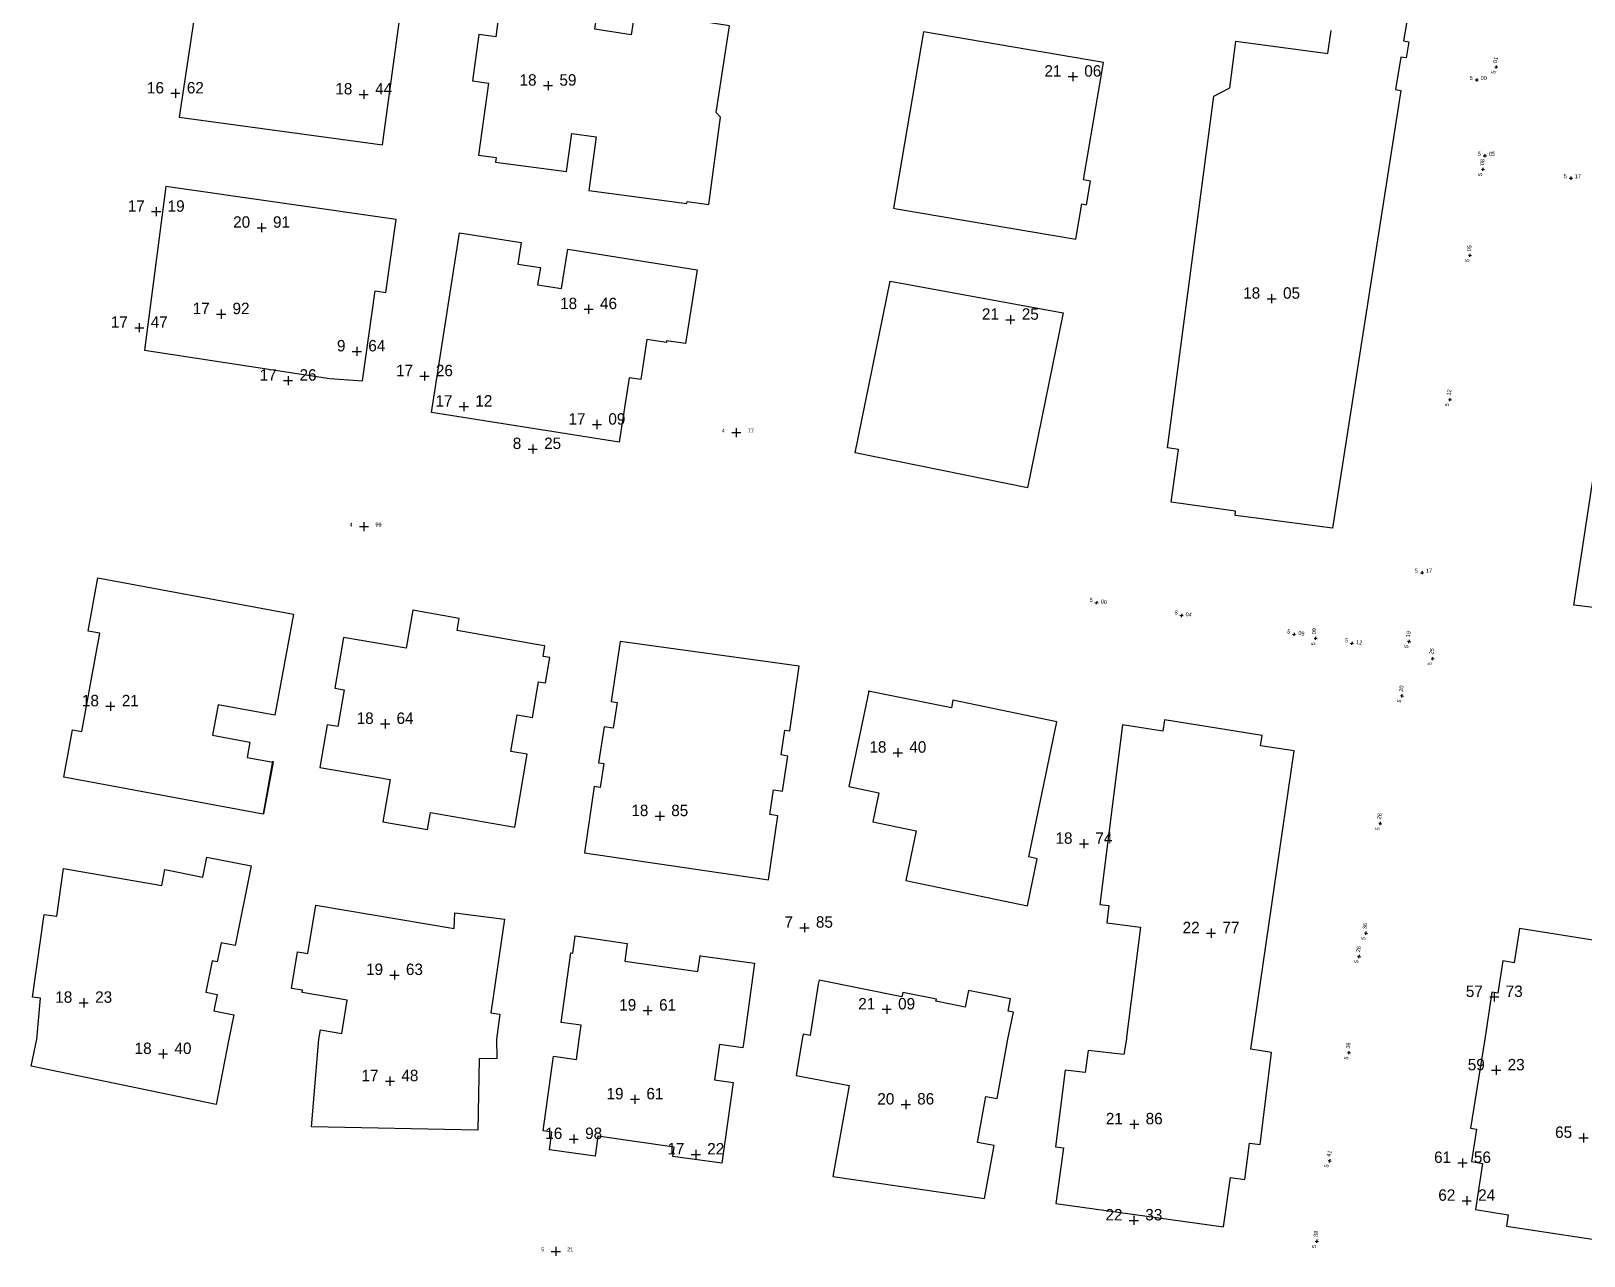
# Model space of a CAD drawing. Header units: inches. Extents: x 179019 to 255520, y 666000 to 809980.
# Drawn here: x 254717.2 to 254853.1, y 809351.7 to 809458.8 of the extents above; entities that cross this region are included whole.
import ezdxf
from ezdxf.enums import TextEntityAlignment as Align

# ---------------------------------------------------------------- set-up
doc = ezdxf.new("R2010")
doc.units = ezdxf.units.IN
doc.header["$MEASUREMENT"] = 0
for name, color, linetype in [('building levels', 6, 'Continuous'), ('orig buildings', 3, 'Continuous'), ('street levels', 5, 'Continuous')]:
    doc.layers.add(name, color=color, linetype=linetype)
doc.styles.add('hebtxt', font='hebtxt')

# ---------------------------------------------------------------- blocks, each defined once
blk = doc.blocks.new('1505')
for points in [[(-0.4, 0), (0.4, 0)], [(0, 0.4), (0, -0.4)]]:
    blk.add_lwpolyline(points)
at = {"style": 'hebtxt'}
blk.add_attdef('METER', text='', height=2, dxfattribs=at).set_placement((-1, 0), align=Align.RIGHT)
blk.add_attdef('CENTIMETER', (1, 0), '', height=2, dxfattribs=at)
blk = doc.blocks.new('1503')
for points in [[(-0.4, 0), (0.4, 0)], [(0, 0.4), (0, -0.4)]]:
    blk.add_lwpolyline(points)
at = {"style": 'hebtxt'}
blk.add_attdef('METER', text='', height=2, dxfattribs=at).set_placement((-1, 0), align=Align.RIGHT)
blk.add_attdef('CENTIMETER', (1, 0), '', height=2, dxfattribs=at)

msp = doc.modelspace()

# ---------------------------------------------------------------- linework, layer by layer
at = {"layer": 'orig buildings'}
for points, elevation in [([(254750, 809464.09), (254732.49, 809466.78), (254730.16, 809451.27), (254747.94, 809448.87)], 18.13), ([(254758.36, 809462.17), (254757.85, 809458.31), (254756.37, 809458.51), (254755.82, 809454.45), (254757.2, 809454.27), (254756.35, 809447.95), (254757.89, 809447.74), (254757.84, 809447.35), (254764.05, 809446.52), (254764.5, 809449.85), (254766.63, 809449.57), (254766, 809444.87), (254774.56, 809443.72), (254774.59, 809443.89), (254776.49, 809443.64), (254777.52, 809451.28), (254777.13, 809451.68), (254778.31, 809459.27), (254770.03, 809460.55), (254769.71, 809458.5), (254766.52, 809458.99), (254766.82, 809460.97), (254758.36, 809462.17)], 18.78), ([(254792.9, 809443.27), (254808.6, 809440.61), (254809.13, 809443.69), (254809.52, 809443.62), (254809.87, 809445.69), (254809.27, 809445.8), (254811.02, 809456.06), (254795.27, 809458.74), (254792.65, 809443.32), (254792.9, 809443.27)], 21.78), ([(254749.13, 809442.34), (254728.99, 809445.22), (254727.11, 809430.89), (254743.34, 809428.41), (254746.2, 809428.21), (254747.3, 809436.09), (254748.24, 809435.95)], 20.7), ([(254763.61, 809436.29), (254764.15, 809439.72), (254775.47, 809437.94), (254774.46, 809431.47), (254772.8, 809431.72), (254772.78, 809431.56), (254771.07, 809431.83), (254770.53, 809428.34), (254769.53, 809428.49), (254768.64, 809422.85), (254752.22, 809425.43), (254754.68, 809441.15), (254760.07, 809440.31), (254759.77, 809438.42), (254761.75, 809438.12), (254761.51, 809436.61)], 19.09), ([(254792.36, 809436.93), (254807.49, 809434.15), (254804.36, 809418.84), (254789.29, 809421.91), (254792.36, 809436.93)], 22.01), ([(254879.35, 809432.25), (254875.97, 809405.72), (254852.18, 809408.58), (254856.18, 809435.01)], 0.12), ([(254738.35, 809394.95), (254737.5, 809390.31), (254720.05, 809393.53), (254720.82, 809397.67), (254721.62, 809397.53), (254723.2, 809406.13), (254722.18, 809406.31), (254723.03, 809410.97), (254740.14, 809407.81), (254738.51, 809398.96), (254733.56, 809399.88), (254733.07, 809397.21), (254736.34, 809396.61), (254736.09, 809395.27), (254738.36, 809394.86), (254737.53, 809390.33)], 21.32), ([(254761.9, 809405.07), (254754.47, 809406.36), (254754.65, 809407.43), (254750.59, 809408.14), (254750.01, 809404.82), (254744.53, 809405.76), (254743.76, 809401.32), (254744.58, 809401.17), (254744.02, 809397.97), (254743.1, 809398.13), (254742.45, 809394.39), (254748.6, 809393.33), (254747.96, 809389.62), (254751.87, 809388.95), (254752.13, 809390.45), (254759.51, 809389.17), (254760.61, 809395.55), (254759.17, 809395.79), (254759.72, 809399), (254761.05, 809398.77), (254761.59, 809401.88), (254762.19, 809401.78), (254762.58, 809404), (254761.99, 809404.11), (254762.15, 809405.03), (254761.9, 809405.07)], 19.25), ([(254784.38, 809403.24), (254768.73, 809405.42), (254768.73, 809405.42), (254767.95, 809400.16), (254768.46, 809400.08), (254768.12, 809397.84), (254767.32, 809397.95), (254766.85, 809394.8), (254767.3, 809394.73), (254766.99, 809392.65), (254766.46, 809392.72), (254765.61, 809386.93), (254781.71, 809384.57), (254782.53, 809390.16), (254781.83, 809390.27), (254782.14, 809392.43), (254782.94, 809392.32), (254783.39, 809395.39), (254782.83, 809395.48), (254783.15, 809397.66), (254783.57, 809397.6), (254784.4, 809403.24), (254784.38, 809403.24)], 19.32), ([(254790.49, 809401.06), (254788.75, 809392.72), (254791.36, 809392.17), (254790.83, 809389.64), (254794.63, 809388.85), (254793.72, 809384.5), (254804.36, 809382.28), (254805.22, 809386.4), (254804.48, 809386.56), (254806.95, 809398.38), (254797.85, 809400.29), (254797.71, 809399.62), (254790.42, 809401.07), (254790.49, 809401.06)], 21.23), ([(254813.03, 809370.66), (254812.81, 809369.28), (254809.68, 809369.64), (254809.43, 809367.69), (254807.66, 809367.91), (254806.82, 809361.19), (254807.53, 809361.1), (254806.86, 809356.24), (254821.51, 809354.19), (254822.14, 809358.51), (254823.39, 809358.35), (254823.78, 809361.51), (254824.72, 809361.39), (254825.73, 809369.45), (254823.91, 809369.74), (254824.25, 809372.16), (254827.69, 809395.83), (254824.75, 809396.29), (254824.91, 809397.19), (254816.37, 809398.55), (254816.21, 809397.57), (254812.67, 809398.11), (254810.7, 809382.4), (254811.5, 809382.3), (254811.31, 809380.8), (254814.25, 809380.43), (254813.04, 809370.78)], 0.12), ([(254734.49, 809370.62), (254733.38, 809364.89), (254717.19, 809368.25), (254717.69, 809370.62), (254718.03, 809374.19), (254717.31, 809374.29), (254718.35, 809381.53), (254719.44, 809381.38), (254720.04, 809385.54), (254728.63, 809384.06), (254728.91, 809385.45), (254732.21, 809384.79), (254732.56, 809386.55), (254736.45, 809385.77), (254735.05, 809378.82), (254733.81, 809379.06), (254733.47, 809377.37), (254733.03, 809377.46), (254732.48, 809374.73), (254733.47, 809374.53), (254733.18, 809373.1), (254734.92, 809372.75)], 18.99), ([(254757.92, 809370.62), (254757.93, 809368.94), (254756.39, 809368.89), (254756.29, 809362.67), (254741.73, 809362.96), (254742.38, 809370.62), (254742.52, 809371.43), (254744.37, 809371.11), (254744.86, 809374.02), (254740.91, 809374.69), (254740.94, 809374.89), (254739.97, 809375.05), (254740.51, 809378.26), (254741.42, 809378.1), (254742.12, 809382.33), (254754.21, 809380.31), (254754.28, 809381.67), (254758.6, 809381.13), (254757.42, 809372.91), (254758.21, 809372.8), (254757.92, 809370.62)], 20.99), ([(254779.58, 809370.62), (254779.47, 809369.86), (254777.43, 809370.15), (254776.99, 809367.06), (254778.62, 809366.83), (254777.62, 809359.76), (254773.34, 809360.36), (254773.46, 809361.18), (254766.79, 809362.12), (254766.55, 809360.38), (254762.54, 809360.94), (254762.75, 809362.49), (254762, 809362.6), (254762.91, 809369.13), (254764.91, 809368.85), (254765.16, 809370.62), (254765.32, 809371.84), (254763.57, 809372.09), (254764.43, 809378.18), (254764.58, 809378.15), (254764.79, 809379.65), (254769.35, 809379), (254769.13, 809377.44), (254775.54, 809376.54), (254775.73, 809377.93), (254775.77, 809377.92), (254780.5, 809377.26)], 20.63), ([(254803.14, 809372.97), (254802.67, 809373.06), (254802.89, 809374.14), (254799.21, 809374.88), (254798.92, 809373.41), (254796.36, 809373.93), (254796.4, 809374.12), (254793.46, 809374.7), (254793.38, 809374.33), (254786.14, 809375.78), (254786.07, 809375.42), (254785.35, 809370.95), (254784.73, 809371.05), (254784.66, 809370.62), (254784.14, 809367.43), (254788.78, 809366.56), (254787.33, 809358.61), (254800.62, 809356.67), (254801.46, 809361.32), (254800, 809361.58), (254800.73, 809365.61), (254801.72, 809365.43), (254802.66, 809370.62)], 20.92)]:
    msp.add_lwpolyline(points, close=True, dxfattribs=dict(at, elevation=elevation))
at = {"layer": 'orig buildings', "elevation": 0.12}
msp.add_lwpolyline([(254837.93, 809461.86), (254837.26, 809457.95), (254837.73, 809457.86), (254837.5, 809456.46), (254837.02, 809456.53), (254836.58, 809453.7), (254837.04, 809453.63), (254831.07, 809415.33), (254824.37, 809416.19), (254822.53, 809416.43), (254822.58, 809416.8), (254816.93, 809417.61), (254817.59, 809422.2), (254816.61, 809422.34), (254820.67, 809453.13), (254822.07, 809453.84), (254822.61, 809457.92), (254830.66, 809456.85), (254830.93, 809458.86)], dxfattribs=at)
at = {"layer": 'orig buildings'}
msp.add_lwpolyline([(254854.39, 809379.2), (254847.43, 809380.3), (254846.96, 809377.31), (254845.97, 809377.46), (254845.52, 809374.65), (254845.01, 809374.73), (254844.37, 809370.62), (254843.14, 809362.82), (254843.65, 809362.74), (254843.21, 809359.91), (254844.19, 809359.75), (254843.56, 809355.71), (254846.42, 809355.26), (254846.27, 809354.27), (254860.17, 809352.15)], dxfattribs=at)

# ---------------------------------------------------------------- block references
at = {"layer": 'building levels'}
ref = msp.add_blockref('1505', (254808.34, 809454.83, 21.06), dxfattribs=at)
ref.add_attrib('METER', '21', dxfattribs={"layer": '0', "height": 1, "style": 'hebtxt'}).set_placement((254807.34, 809454.83, 21.06), align=Align.RIGHT)
ref.add_attrib('CENTIMETER', '06', (254809.34, 809454.83, 21.06), dxfattribs={"layer": '0', "height": 1, "style": 'hebtxt'})
ref = msp.add_blockref('1505', (254729.82, 809453.37, 16.62), dxfattribs=at)
ref.add_attrib('METER', '16', dxfattribs={"layer": '0', "height": 1, "style": 'hebtxt'}).set_placement((254728.82, 809453.36, 16.62), align=Align.RIGHT)
ref.add_attrib('CENTIMETER', '62', (254730.82, 809453.36, 16.62), dxfattribs={"layer": '0', "height": 1, "style": 'hebtxt'})
ref = msp.add_blockref('1505', (254746.3, 809453.28, 18.44), dxfattribs=at)
ref.add_attrib('METER', '18', dxfattribs={"layer": '0', "height": 1, "style": 'hebtxt'}).set_placement((254745.3, 809453.27, 18.44), align=Align.RIGHT)
ref.add_attrib('CENTIMETER', '44', (254747.3, 809453.27, 18.44), dxfattribs={"layer": '0', "height": 1, "style": 'hebtxt'})
ref = msp.add_blockref('1505', (254762.42, 809454.04, 18.59), dxfattribs=at)
ref.add_attrib('METER', '18', dxfattribs={"layer": '0', "height": 1, "style": 'hebtxt'}).set_placement((254761.42, 809454.04, 18.59), align=Align.RIGHT)
ref.add_attrib('CENTIMETER', '59', (254763.42, 809454.04, 18.59), dxfattribs={"layer": '0', "height": 1, "style": 'hebtxt'})
ref = msp.add_blockref('1505', (254728.14, 809443.02, 17.19), dxfattribs=at)
ref.add_attrib('METER', '17', dxfattribs={"layer": '0', "height": 1, "style": 'hebtxt'}).set_placement((254727.14, 809443.01, 17.19), align=Align.RIGHT)
ref.add_attrib('CENTIMETER', '19', (254729.14, 809443.01, 17.19), dxfattribs={"layer": '0', "height": 1, "style": 'hebtxt'})
ref = msp.add_blockref('1505', (254737.36, 809441.61, 20.91), dxfattribs=at)
ref.add_attrib('METER', '20', dxfattribs={"layer": '0', "height": 1, "style": 'hebtxt'}).set_placement((254736.36, 809441.61, 20.91), align=Align.RIGHT)
ref.add_attrib('CENTIMETER', '91', (254738.36, 809441.61, 20.91), dxfattribs={"layer": '0', "height": 1, "style": 'hebtxt'})
ref = msp.add_blockref('1505', (254825.73, 809435.4, 18.05), dxfattribs=at)
ref.add_attrib('METER', '18', dxfattribs={"layer": '0', "height": 1, "style": 'hebtxt'}).set_placement((254824.73, 809435.4, 18.05), align=Align.RIGHT)
ref.add_attrib('CENTIMETER', '05', (254826.73, 809435.4, 18.05), dxfattribs={"layer": '0', "height": 1, "style": 'hebtxt'})
ref = msp.add_blockref('1505', (254733.82, 809434.05, 17.92), dxfattribs=at)
ref.add_attrib('METER', '17', dxfattribs={"layer": '0', "height": 1, "style": 'hebtxt'}).set_placement((254732.82, 809434.05, 17.92), align=Align.RIGHT)
ref.add_attrib('CENTIMETER', '92', (254734.82, 809434.05, 17.92), dxfattribs={"layer": '0', "height": 1, "style": 'hebtxt'})
ref = msp.add_blockref('1505', (254765.97, 809434.49, 18.46), dxfattribs=at)
ref.add_attrib('METER', '18', dxfattribs={"layer": '0', "height": 1, "style": 'hebtxt'}).set_placement((254764.97, 809434.49, 18.46), align=Align.RIGHT)
ref.add_attrib('CENTIMETER', '46', (254766.97, 809434.49, 18.46), dxfattribs={"layer": '0', "height": 1, "style": 'hebtxt'})
ref = msp.add_blockref('1505', (254726.66, 809432.86, 17.47), dxfattribs=at)
ref.add_attrib('METER', '17', dxfattribs={"layer": '0', "height": 1, "style": 'hebtxt'}).set_placement((254725.66, 809432.86, 17.47), align=Align.RIGHT)
ref.add_attrib('CENTIMETER', '47', (254727.66, 809432.86, 17.47), dxfattribs={"layer": '0', "height": 1, "style": 'hebtxt'})
ref = msp.add_blockref('1505', (254802.87, 809433.56, 21.25), dxfattribs=at)
ref.add_attrib('METER', '21', dxfattribs={"layer": '0', "height": 1, "style": 'hebtxt'}).set_placement((254801.87, 809433.56, 21.25), align=Align.RIGHT)
ref.add_attrib('CENTIMETER', '25', (254803.87, 809433.56, 21.25), dxfattribs={"layer": '0', "height": 1, "style": 'hebtxt'})
ref = msp.add_blockref('1505', (254745.7, 809430.79, 9.64), dxfattribs=at)
ref.add_attrib('METER', '9', dxfattribs={"layer": '0', "height": 1, "style": 'hebtxt'}).set_placement((254744.7, 809430.79, 9.64), align=Align.RIGHT)
ref.add_attrib('CENTIMETER', '64', (254746.7, 809430.79, 9.64), dxfattribs={"layer": '0', "height": 1, "style": 'hebtxt'})
ref = msp.add_blockref('1505', (254751.61, 809428.63, 17.26), dxfattribs=at)
ref.add_attrib('METER', '17', dxfattribs={"layer": '0', "height": 1, "style": 'hebtxt'}).set_placement((254750.61, 809428.62, 17.26), align=Align.RIGHT)
ref.add_attrib('CENTIMETER', '26', (254752.61, 809428.62, 17.26), dxfattribs={"layer": '0', "height": 1, "style": 'hebtxt'})
ref = msp.add_blockref('1505', (254739.68, 809428.23, 17.26), dxfattribs=at)
ref.add_attrib('METER', '17', dxfattribs={"layer": '0', "height": 1, "style": 'hebtxt'}).set_placement((254738.68, 809428.23, 17.26), align=Align.RIGHT)
ref.add_attrib('CENTIMETER', '26', (254740.68, 809428.23, 17.26), dxfattribs={"layer": '0', "height": 1, "style": 'hebtxt'})
ref = msp.add_blockref('1505', (254755.06, 809425.96, 17.12), dxfattribs=at)
ref.add_attrib('METER', '17', dxfattribs={"layer": '0', "height": 1, "style": 'hebtxt'}).set_placement((254754.06, 809425.96, 17.12), align=Align.RIGHT)
ref.add_attrib('CENTIMETER', '12', (254756.06, 809425.96, 17.12), dxfattribs={"layer": '0', "height": 1, "style": 'hebtxt'})
ref = msp.add_blockref('1505', (254766.7, 809424.39, 17.09), dxfattribs=at)
ref.add_attrib('METER', '17', dxfattribs={"layer": '0', "height": 1, "style": 'hebtxt'}).set_placement((254765.7, 809424.38, 17.09), align=Align.RIGHT)
ref.add_attrib('CENTIMETER', '09', (254767.7, 809424.38, 17.09), dxfattribs={"layer": '0', "height": 1, "style": 'hebtxt'})
ref = msp.add_blockref('1505', (254761.08, 809422.25, 8.25), dxfattribs=at)
ref.add_attrib('METER', '8', dxfattribs={"layer": '0', "height": 1, "style": 'hebtxt'}).set_placement((254760.08, 809422.25, 8.25), align=Align.RIGHT)
ref.add_attrib('CENTIMETER', '25', (254762.08, 809422.25, 8.25), dxfattribs={"layer": '0', "height": 1, "style": 'hebtxt'})
ref = msp.add_blockref('1505', (254724.13, 809399.74, 18.21), dxfattribs=at)
ref.add_attrib('METER', '18', dxfattribs={"layer": '0', "height": 1, "style": 'hebtxt'}).set_placement((254723.13, 809399.74, 18.21), align=Align.RIGHT)
ref.add_attrib('CENTIMETER', '21', (254725.13, 809399.74, 18.21), dxfattribs={"layer": '0', "height": 1, "style": 'hebtxt'})
ref = msp.add_blockref('1505', (254748.17, 809398.2, 18.64), dxfattribs=at)
ref.add_attrib('METER', '18', dxfattribs={"layer": '0', "height": 1, "style": 'hebtxt'}).set_placement((254747.17, 809398.2, 18.64), align=Align.RIGHT)
ref.add_attrib('CENTIMETER', '64', (254749.17, 809398.2, 18.64), dxfattribs={"layer": '0', "height": 1, "style": 'hebtxt'})
ref = msp.add_blockref('1505', (254793.03, 809395.68, 18.4), dxfattribs=at)
ref.add_attrib('METER', '18', dxfattribs={"layer": '0', "height": 1, "style": 'hebtxt'}).set_placement((254792.03, 809395.68, 18.4), align=Align.RIGHT)
ref.add_attrib('CENTIMETER', '40', (254794.03, 809395.68, 18.4), dxfattribs={"layer": '0', "height": 1, "style": 'hebtxt'})
ref = msp.add_blockref('1505', (254772.2, 809390.13, 18.85), dxfattribs=at)
ref.add_attrib('METER', '18', dxfattribs={"layer": '0', "height": 1, "style": 'hebtxt'}).set_placement((254771.2, 809390.13, 18.85), align=Align.RIGHT)
ref.add_attrib('CENTIMETER', '85', (254773.2, 809390.13, 18.85), dxfattribs={"layer": '0', "height": 1, "style": 'hebtxt'})
ref = msp.add_blockref('1505', (254809.31, 809387.72, 18.74), dxfattribs=at)
ref.add_attrib('METER', '18', dxfattribs={"layer": '0', "height": 1, "style": 'hebtxt'}).set_placement((254808.31, 809387.71, 18.74), align=Align.RIGHT)
ref.add_attrib('CENTIMETER', '74', (254810.31, 809387.71, 18.74), dxfattribs={"layer": '0', "height": 1, "style": 'hebtxt'})
ref = msp.add_blockref('1505', (254784.86, 809380.37, 7.85), dxfattribs=at)
ref.add_attrib('METER', '7', dxfattribs={"layer": '0', "height": 1, "style": 'hebtxt'}).set_placement((254783.86, 809380.37, 7.85), align=Align.RIGHT)
ref.add_attrib('CENTIMETER', '85', (254785.86, 809380.37, 7.85), dxfattribs={"layer": '0', "height": 1, "style": 'hebtxt'})
ref = msp.add_blockref('1505', (254820.43, 809379.89, 22.77), dxfattribs=at)
ref.add_attrib('METER', '22', dxfattribs={"layer": '0', "height": 1, "style": 'hebtxt'}).set_placement((254819.43, 809379.89, 22.77), align=Align.RIGHT)
ref.add_attrib('CENTIMETER', '77', (254821.43, 809379.89, 22.77), dxfattribs={"layer": '0', "height": 1, "style": 'hebtxt'})
ref = msp.add_blockref('1505', (254748.99, 809376.23, 19.63), dxfattribs=at)
ref.add_attrib('METER', '19', dxfattribs={"layer": '0', "height": 1, "style": 'hebtxt'}).set_placement((254747.99, 809376.23, 19.63), align=Align.RIGHT)
ref.add_attrib('CENTIMETER', '63', (254749.99, 809376.23, 19.63), dxfattribs={"layer": '0', "height": 1, "style": 'hebtxt'})
ref = msp.add_blockref('1505', (254845.21, 809374.31, 57.73), dxfattribs=at)
ref.add_attrib('METER', '57', dxfattribs={"layer": '0', "height": 1, "style": 'hebtxt'}).set_placement((254844.21, 809374.31, 57.73), align=Align.RIGHT)
ref.add_attrib('CENTIMETER', '73', (254846.21, 809374.31, 57.73), dxfattribs={"layer": '0', "height": 1, "style": 'hebtxt'})
ref = msp.add_blockref('1505', (254721.8, 809373.8, 18.23), dxfattribs=at)
ref.add_attrib('METER', '18', dxfattribs={"layer": '0', "height": 1, "style": 'hebtxt'}).set_placement((254720.8, 809373.8, 18.23), align=Align.RIGHT)
ref.add_attrib('CENTIMETER', '23', (254722.8, 809373.8, 18.23), dxfattribs={"layer": '0', "height": 1, "style": 'hebtxt'})
ref = msp.add_blockref('1505', (254771.14, 809373.12, 19.61), dxfattribs=at)
ref.add_attrib('METER', '19', dxfattribs={"layer": '0', "height": 1, "style": 'hebtxt'}).set_placement((254770.14, 809373.12, 19.61), align=Align.RIGHT)
ref.add_attrib('CENTIMETER', '61', (254772.14, 809373.12, 19.61), dxfattribs={"layer": '0', "height": 1, "style": 'hebtxt'})
ref = msp.add_blockref('1505', (254792.05, 809373.23, 21.09), dxfattribs=at)
ref.add_attrib('METER', '21', dxfattribs={"layer": '0', "height": 1, "style": 'hebtxt'}).set_placement((254791.05, 809373.22, 21.09), align=Align.RIGHT)
ref.add_attrib('CENTIMETER', '09', (254793.05, 809373.22, 21.09), dxfattribs={"layer": '0', "height": 1, "style": 'hebtxt'})
ref = msp.add_blockref('1505', (254728.74, 809369.33, 18.4), dxfattribs=at)
ref.add_attrib('METER', '18', dxfattribs={"layer": '0', "height": 1, "style": 'hebtxt'}).set_placement((254727.74, 809369.32, 18.4), align=Align.RIGHT)
ref.add_attrib('CENTIMETER', '40', (254729.74, 809369.32, 18.4), dxfattribs={"layer": '0', "height": 1, "style": 'hebtxt'})
ref = msp.add_blockref('1505', (254845.38, 809367.9, 59.23), dxfattribs=at)
ref.add_attrib('METER', '59', dxfattribs={"layer": '0', "height": 1, "style": 'hebtxt'}).set_placement((254844.38, 809367.89, 59.23), align=Align.RIGHT)
ref.add_attrib('CENTIMETER', '23', (254846.38, 809367.89, 59.23), dxfattribs={"layer": '0', "height": 1, "style": 'hebtxt'})
ref = msp.add_blockref('1505', (254748.59, 809366.94, 17.48), dxfattribs=at)
ref.add_attrib('METER', '17', dxfattribs={"layer": '0', "height": 1, "style": 'hebtxt'}).set_placement((254747.59, 809366.94, 17.48), align=Align.RIGHT)
ref.add_attrib('CENTIMETER', '48', (254749.59, 809366.94, 17.48), dxfattribs={"layer": '0', "height": 1, "style": 'hebtxt'})
ref = msp.add_blockref('1505', (254770.03, 809365.36, 19.61), dxfattribs=at)
ref.add_attrib('METER', '19', dxfattribs={"layer": '0', "height": 1, "style": 'hebtxt'}).set_placement((254769.03, 809365.35, 19.61), align=Align.RIGHT)
ref.add_attrib('CENTIMETER', '61', (254771.03, 809365.35, 19.61), dxfattribs={"layer": '0', "height": 1, "style": 'hebtxt'})
ref = msp.add_blockref('1505', (254793.72, 809364.9, 20.86), dxfattribs=at)
ref.add_attrib('METER', '20', dxfattribs={"layer": '0', "height": 1, "style": 'hebtxt'}).set_placement((254792.72, 809364.9, 20.86), align=Align.RIGHT)
ref.add_attrib('CENTIMETER', '86', (254794.72, 809364.9, 20.86), dxfattribs={"layer": '0', "height": 1, "style": 'hebtxt'})
ref = msp.add_blockref('1505', (254813.71, 809363.17, 21.86), dxfattribs=at)
ref.add_attrib('METER', '21', dxfattribs={"layer": '0', "height": 1, "style": 'hebtxt'}).set_placement((254812.71, 809363.17, 21.86), align=Align.RIGHT)
ref.add_attrib('CENTIMETER', '86', (254814.71, 809363.17, 21.86), dxfattribs={"layer": '0', "height": 1, "style": 'hebtxt'})
ref = msp.add_blockref('1505', (254853.02, 809361.98, 65.83), dxfattribs=at)
ref.add_attrib('METER', '65', dxfattribs={"layer": '0', "height": 1, "style": 'hebtxt'}).set_placement((254852.02, 809361.98, 65.83), align=Align.RIGHT)
ref.add_attrib('CENTIMETER', '83', (254854.02, 809361.98, 65.83), dxfattribs={"layer": '0', "height": 1, "style": 'hebtxt'})
ref = msp.add_blockref('1505', (254764.67, 809361.88, 16.98), dxfattribs=at)
ref.add_attrib('METER', '16', dxfattribs={"layer": '0', "height": 1, "style": 'hebtxt'}).set_placement((254763.67, 809361.88, 16.98), align=Align.RIGHT)
ref.add_attrib('CENTIMETER', '98', (254765.67, 809361.88, 16.98), dxfattribs={"layer": '0', "height": 1, "style": 'hebtxt'})
ref = msp.add_blockref('1505', (254775.35, 809360.53, 17.22), dxfattribs=at)
ref.add_attrib('METER', '17', dxfattribs={"layer": '0', "height": 1, "style": 'hebtxt'}).set_placement((254774.35, 809360.53, 17.22), align=Align.RIGHT)
ref.add_attrib('CENTIMETER', '22', (254776.35, 809360.53, 17.22), dxfattribs={"layer": '0', "height": 1, "style": 'hebtxt'})
ref = msp.add_blockref('1505', (254842.43, 809359.79, 61.56), dxfattribs=at)
ref.add_attrib('METER', '61', dxfattribs={"layer": '0', "height": 1, "style": 'hebtxt'}).set_placement((254841.43, 809359.79, 61.56), align=Align.RIGHT)
ref.add_attrib('CENTIMETER', '56', (254843.43, 809359.79, 61.56), dxfattribs={"layer": '0', "height": 1, "style": 'hebtxt'})
ref = msp.add_blockref('1505', (254842.8, 809356.48, 62.24), dxfattribs=at)
ref.add_attrib('METER', '62', dxfattribs={"layer": '0', "height": 1, "style": 'hebtxt'}).set_placement((254841.8, 809356.48, 62.24), align=Align.RIGHT)
ref.add_attrib('CENTIMETER', '24', (254843.8, 809356.48, 62.24), dxfattribs={"layer": '0', "height": 1, "style": 'hebtxt'})
ref = msp.add_blockref('1505', (254813.68, 809354.76, 22.33), dxfattribs=at)
ref.add_attrib('METER', '22', dxfattribs={"layer": '0', "height": 1, "style": 'hebtxt'}).set_placement((254812.68, 809354.76, 22.33), align=Align.RIGHT)
ref.add_attrib('CENTIMETER', '33', (254814.68, 809354.76, 22.33), dxfattribs={"layer": '0', "height": 1, "style": 'hebtxt'})
at = {"layer": 'street levels'}
ref = msp.add_blockref('1503', (254845.39, 809455.67, 5.14), dxfattribs=dict(at, xscale=0.35, yscale=0.35, zscale=0.35, rotation=81.28323245704455))
ref.add_attrib('METER', '5', dxfattribs={"layer": '0', "height": 0.35, "rotation": 81.2832, "style": 'hebtxt'}).set_placement((254845.34, 809455.32, 5.14), align=Align.RIGHT)
ref.add_attrib('CENTIMETER', '01', (254845.44, 809456.01, 5.14), dxfattribs={"layer": '0', "height": 0.35, "rotation": 81.2832, "style": 'hebtxt'})
ref = msp.add_blockref('1503', (254843.67, 809454.54, 4.9), dxfattribs=dict(at, xscale=0.35, yscale=0.35, zscale=0.35, rotation=0.017923327885357))
ref.add_attrib('METER', '5', dxfattribs={"layer": '0', "height": 0.35, "rotation": 0.0179, "style": 'hebtxt'}).set_placement((254843.32, 809454.54, 4.9), align=Align.RIGHT)
ref.add_attrib('CENTIMETER', '00', (254844.02, 809454.54, 4.9), dxfattribs={"layer": '0', "height": 0.35, "rotation": 0.0179, "style": 'hebtxt'})
ref = msp.add_blockref('1503', (254844.22, 809446.72, 5.2), dxfattribs=dict(at, xscale=0.35, yscale=0.35, zscale=0.35, rotation=80.96674631461501))
ref.add_attrib('METER', '5', dxfattribs={"layer": '0', "height": 0.35, "rotation": 80.9667, "style": 'hebtxt'}).set_placement((254844.17, 809446.37, 5.2), align=Align.RIGHT)
ref.add_attrib('CENTIMETER', '08', (254844.28, 809447.06, 5.2), dxfattribs={"layer": '0', "height": 0.35, "rotation": 80.9667, "style": 'hebtxt'})
ref = msp.add_blockref('1503', (254844.39, 809447.91, 4.95), dxfattribs=dict(at, xscale=0.35, yscale=0.35, zscale=0.35, rotation=0.017923327885357))
ref.add_attrib('METER', '5', dxfattribs={"layer": '0', "height": 0.35, "rotation": 0.0179, "style": 'hebtxt'}).set_placement((254844.04, 809447.9, 4.95), align=Align.RIGHT)
ref.add_attrib('CENTIMETER', '05', (254844.74, 809447.9, 4.95), dxfattribs={"layer": '0', "height": 0.35, "rotation": 0.0179, "style": 'hebtxt'})
ref = msp.add_blockref('1503', (254851.9, 809445.94, 5.3), dxfattribs=dict(at, xscale=0.35, yscale=0.35, zscale=0.35, rotation=0.017923327144023))
ref.add_attrib('METER', '5', dxfattribs={"layer": '0', "height": 0.35, "rotation": 0.0179, "style": 'hebtxt'}).set_placement((254851.55, 809445.94, 5.3), align=Align.RIGHT)
ref.add_attrib('CENTIMETER', '17', (254852.25, 809445.94, 5.3), dxfattribs={"layer": '0', "height": 0.35, "rotation": 0.0179, "style": 'hebtxt'})
ref = msp.add_blockref('1503', (254843.09, 809439.19, 5.18), dxfattribs=dict(at, xscale=0.35, yscale=0.35, zscale=0.35, rotation=80.96674631502668))
ref.add_attrib('METER', '5', dxfattribs={"layer": '0', "height": 0.35, "rotation": 80.9667, "style": 'hebtxt'}).set_placement((254843.04, 809438.84, 5.18), align=Align.RIGHT)
ref.add_attrib('CENTIMETER', '05', (254843.15, 809439.53, 5.18), dxfattribs={"layer": '0', "height": 0.35, "rotation": 80.9667, "style": 'hebtxt'})
ref = msp.add_blockref('1503', (254841.33, 809426.57, 5.25), dxfattribs=dict(at, xscale=0.35, yscale=0.35, zscale=0.35, rotation=80.96674631461501))
ref.add_attrib('METER', '5', dxfattribs={"layer": '0', "height": 0.35, "rotation": 80.9667, "style": 'hebtxt'}).set_placement((254841.27, 809426.22, 5.25), align=Align.RIGHT)
ref.add_attrib('CENTIMETER', '12', (254841.38, 809426.91, 5.25), dxfattribs={"layer": '0', "height": 0.35, "rotation": 80.9667, "style": 'hebtxt'})
ref = msp.add_blockref('1503', (254778.89, 809423.68, 4.77), dxfattribs=at)
ref.add_attrib('METER', '4', dxfattribs={"layer": '0', "height": 0.35, "style": 'hebtxt'}).set_placement((254777.89, 809423.68, 4.77), align=Align.RIGHT)
ref.add_attrib('CENTIMETER', '77', (254779.89, 809423.68, 4.77), dxfattribs={"layer": '0', "height": 0.35, "style": 'hebtxt'})
ref = msp.add_blockref('1503', (254746.32, 809415.46, 4.99), dxfattribs=at)
ref.add_attrib('METER', '4', dxfattribs={"layer": '0', "height": 0.35, "style": 'hebtxt'}).set_placement((254745.32, 809415.46, 4.99), align=Align.RIGHT)
ref.add_attrib('CENTIMETER', '99', (254747.32, 809415.46, 4.99), dxfattribs={"layer": '0', "height": 0.35, "style": 'hebtxt'})
ref = msp.add_blockref('1503', (254838.89, 809411.43, 5.07), dxfattribs=dict(at, xscale=0.35, yscale=0.35, zscale=0.35, rotation=0.017923327885357))
ref.add_attrib('METER', '5', dxfattribs={"layer": '0', "height": 0.35, "rotation": 0.0179, "style": 'hebtxt'}).set_placement((254838.54, 809411.43, 5.07), align=Align.RIGHT)
ref.add_attrib('CENTIMETER', '17', (254839.24, 809411.43, 5.07), dxfattribs={"layer": '0', "height": 0.35, "rotation": 0.0179, "style": 'hebtxt'})
ref = msp.add_blockref('1503', (254810.41, 809408.8, 5.13), dxfattribs=dict(at, xscale=0.35, yscale=0.35, zscale=0.35, rotation=351.4811065185879))
ref.add_attrib('METER', '5', dxfattribs={"layer": '0', "height": 0.35, "rotation": 351.4811, "style": 'hebtxt'}).set_placement((254810.06, 809408.86, 5.13), align=Align.RIGHT)
ref.add_attrib('CENTIMETER', '00', (254810.76, 809408.75, 5.13), dxfattribs={"layer": '0', "height": 0.35, "rotation": 351.4811, "style": 'hebtxt'})
ref = msp.add_blockref('1503', (254817.84, 809407.69, 5.17), dxfattribs=dict(at, xscale=0.35, yscale=0.35, zscale=0.35, rotation=351.4811065185879))
ref.add_attrib('METER', '5', dxfattribs={"layer": '0', "height": 0.35, "rotation": 351.4811, "style": 'hebtxt'}).set_placement((254817.49, 809407.74, 5.17), align=Align.RIGHT)
ref.add_attrib('CENTIMETER', '04', (254818.18, 809407.64, 5.17), dxfattribs={"layer": '0', "height": 0.35, "rotation": 351.4811, "style": 'hebtxt'})
ref = msp.add_blockref('1503', (254827.69, 809406.04, 5.22), dxfattribs=dict(at, xscale=0.35, yscale=0.35, zscale=0.35, rotation=351.4811065185879))
ref.add_attrib('METER', '5', dxfattribs={"layer": '0', "height": 0.35, "rotation": 351.4811, "style": 'hebtxt'}).set_placement((254827.34, 809406.09, 5.22), align=Align.RIGHT)
ref.add_attrib('CENTIMETER', '09', (254828.04, 809405.99, 5.22), dxfattribs={"layer": '0', "height": 0.35, "rotation": 351.4811, "style": 'hebtxt'})
ref = msp.add_blockref('1503', (254829.58, 809405.68, 5.22), dxfattribs=dict(at, xscale=0.35, yscale=0.35, zscale=0.35, rotation=86.31098333381433))
ref.add_attrib('METER', '5', dxfattribs={"layer": '0', "height": 0.35, "rotation": 86.311, "style": 'hebtxt'}).set_placement((254829.55, 809405.33, 5.22), align=Align.RIGHT)
ref.add_attrib('CENTIMETER', '09', (254829.6, 809406.03, 5.22), dxfattribs={"layer": '0', "height": 0.35, "rotation": 86.311, "style": 'hebtxt'})
ref = msp.add_blockref('1503', (254832.75, 809405.25, 5.25), dxfattribs=dict(at, xscale=0.35, yscale=0.35, zscale=0.35, rotation=351.4811065186495))
ref.add_attrib('METER', '5', dxfattribs={"layer": '0', "height": 0.35, "rotation": 351.4811, "style": 'hebtxt'}).set_placement((254832.4, 809405.31, 5.25), align=Align.RIGHT)
ref.add_attrib('CENTIMETER', '12', (254833.09, 809405.2, 5.25), dxfattribs={"layer": '0', "height": 0.35, "rotation": 351.4811, "style": 'hebtxt'})
ref = msp.add_blockref('1503', (254837.77, 809405.41, 5.31), dxfattribs=dict(at, xscale=0.35, yscale=0.35, zscale=0.35, rotation=81.13255312873446))
ref.add_attrib('METER', '5', dxfattribs={"layer": '0', "height": 0.35, "rotation": 81.1326, "style": 'hebtxt'}).set_placement((254837.71, 809405.07, 5.31), align=Align.RIGHT)
ref.add_attrib('CENTIMETER', '19', (254837.82, 809405.76, 5.31), dxfattribs={"layer": '0', "height": 0.35, "rotation": 81.1326, "style": 'hebtxt'})
ref = msp.add_blockref('1503', (254839.82, 809403.91, 0.12), dxfattribs=dict(at, xscale=0.35, yscale=0.35, zscale=0.35, rotation=81.1325531279107))
ref.add_attrib('METER', '5', dxfattribs={"layer": '0', "height": 0.35, "rotation": 81.1326, "style": 'hebtxt'}).set_placement((254839.76, 809403.57, 0.12), align=Align.RIGHT)
ref.add_attrib('CENTIMETER', '25', (254839.87, 809404.26, 0.12), dxfattribs={"layer": '0', "height": 0.35, "rotation": 81.1326, "style": 'hebtxt'})
ref = msp.add_blockref('1503', (254837.14, 809400.65, 0.12), dxfattribs=dict(at, xscale=0.3499999999999999, yscale=0.3499999999999999, zscale=0.3499999999999999, rotation=81.13255312667499))
ref.add_attrib('METER', '5', dxfattribs={"layer": '0', "height": 0.35, "rotation": 81.1326, "style": 'hebtxt'}).set_placement((254837.09, 809400.31, 0.12), align=Align.RIGHT)
ref.add_attrib('CENTIMETER', '20', (254837.2, 809401, 0.12), dxfattribs={"layer": '0', "height": 0.35, "rotation": 81.1326, "style": 'hebtxt'})
ref = msp.add_blockref('1503', (254835.24, 809389.48, 5.39), dxfattribs=dict(at, xscale=0.35, yscale=0.35, zscale=0.35, rotation=81.1325531279107))
ref.add_attrib('METER', '5', dxfattribs={"layer": '0', "height": 0.35, "rotation": 81.1326, "style": 'hebtxt'}).set_placement((254835.18, 809389.13, 5.39), align=Align.RIGHT)
ref.add_attrib('CENTIMETER', '26', (254835.29, 809389.83, 5.39), dxfattribs={"layer": '0', "height": 0.35, "rotation": 81.1326, "style": 'hebtxt'})
ref = msp.add_blockref('1503', (254833.98, 809379.89, 5.25), dxfattribs=dict(at, xscale=0.35, yscale=0.35, zscale=0.35, rotation=82.5425687642959))
ref.add_attrib('METER', '5', dxfattribs={"layer": '0', "height": 0.35, "rotation": 82.5426, "style": 'hebtxt'}).set_placement((254833.94, 809379.54, 5.25), align=Align.RIGHT)
ref.add_attrib('CENTIMETER', '36', (254834.03, 809380.23, 5.25), dxfattribs={"layer": '0', "height": 0.35, "rotation": 82.5426, "style": 'hebtxt'})
ref = msp.add_blockref('1503', (254833.39, 809377.85), dxfattribs=dict(at, xscale=0.35, yscale=0.35, zscale=0.35, rotation=80.53293957547538))
ref.add_attrib('METER', '5', dxfattribs={"layer": '0', "height": 0.35, "rotation": 80.5329, "style": 'hebtxt'}).set_placement((254833.34, 809377.51), align=Align.RIGHT)
ref.add_attrib('CENTIMETER', '26', (254833.45, 809378.2), dxfattribs={"layer": '0', "height": 0.35, "rotation": 80.5329, "style": 'hebtxt'})
ref = msp.add_blockref('1503', (254832.5, 809369.43, 5.25), dxfattribs=dict(at, xscale=0.35, yscale=0.35, zscale=0.35, rotation=81.62161861576281))
ref.add_attrib('METER', '5', dxfattribs={"layer": '0', "height": 0.35, "rotation": 81.6216, "style": 'hebtxt'}).set_placement((254832.45, 809369.08, 5.25), align=Align.RIGHT)
ref.add_attrib('CENTIMETER', '36', (254832.56, 809369.77, 5.25), dxfattribs={"layer": '0', "height": 0.35, "rotation": 81.6216, "style": 'hebtxt'})
ref = msp.add_blockref('1503', (254830.81, 809359.97, 5.31), dxfattribs=dict(at, xscale=0.35, yscale=0.35, zscale=0.35, rotation=77.88634883255196))
ref.add_attrib('METER', '5', dxfattribs={"layer": '0', "height": 0.35, "rotation": 77.8863, "style": 'hebtxt'}).set_placement((254830.73, 809359.63, 5.31), align=Align.RIGHT)
ref.add_attrib('CENTIMETER', '41', (254830.88, 809360.31, 5.31), dxfattribs={"layer": '0', "height": 0.35, "rotation": 77.8863, "style": 'hebtxt'})
ref = msp.add_blockref('1503', (254829.69, 809352.94), dxfattribs=dict(at, xscale=0.35, yscale=0.35, zscale=0.35, rotation=82.40152777319615))
ref.add_attrib('METER', '5', dxfattribs={"layer": '0', "height": 0.35, "rotation": 82.4015, "style": 'hebtxt'}).set_placement((254829.64, 809352.59), align=Align.RIGHT)
ref.add_attrib('CENTIMETER', '38', (254829.74, 809353.29), dxfattribs={"layer": '0', "height": 0.35, "rotation": 82.4015, "style": 'hebtxt'})
ref = msp.add_blockref('1503', (254763.1, 809352.05, 5.21), dxfattribs=at)
ref.add_attrib('METER', '5', dxfattribs={"layer": '0', "height": 0.35, "style": 'hebtxt'}).set_placement((254762.1, 809352.05, 5.21), align=Align.RIGHT)
ref.add_attrib('CENTIMETER', '21', (254764.1, 809352.05, 5.21), dxfattribs={"layer": '0', "height": 0.35, "style": 'hebtxt'})

doc.saveas('drawing.dxf')
